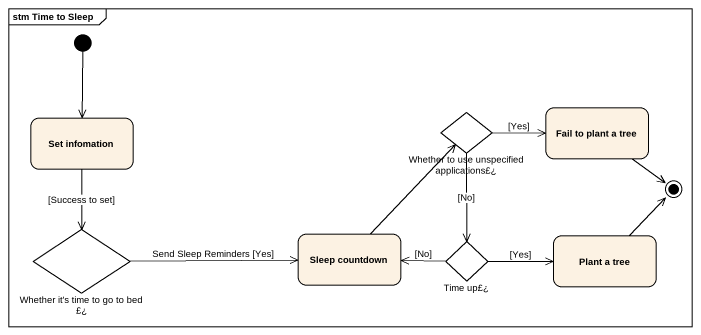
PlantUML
@startuml
mainframe stm Time to Sleep
hide empty description
state "Set infomation" as Set_infomation
state "Whether to use unspecified applications£¿" as Whether_to_use_unspecified <<choice>>
state "Fail to plant a tree" as Fail_to_plant_a_tree
state "Whether it's time to go to bed £¿" as Whether_it_s_time_to_go_to <<choice>>
state "Sleep countdown" as Sleep_countdown
state "Time up£¿" as Time_up <<choice>>
state "Plant a tree" as Plant_a_tree
[*] --> Set_infomation
Set_infomation --> Whether_it_s_time_to_go_to : [Success to set]
Whether_to_use_unspecified -right-> Fail_to_plant_a_tree : [Yes]
Whether_to_use_unspecified --> Time_up : [No]
Whether_it_s_time_to_go_to -right-> Sleep_countdown : Send Sleep Reminders [Yes]
Sleep_countdown -up-> Whether_to_use_unspecified
Time_up -left-> Sleep_countdown : [No]
Time_up -right-> Plant_a_tree : [Yes]
Fail_to_plant_a_tree --> [*]
Plant_a_tree -up-> [*]
@enduml
